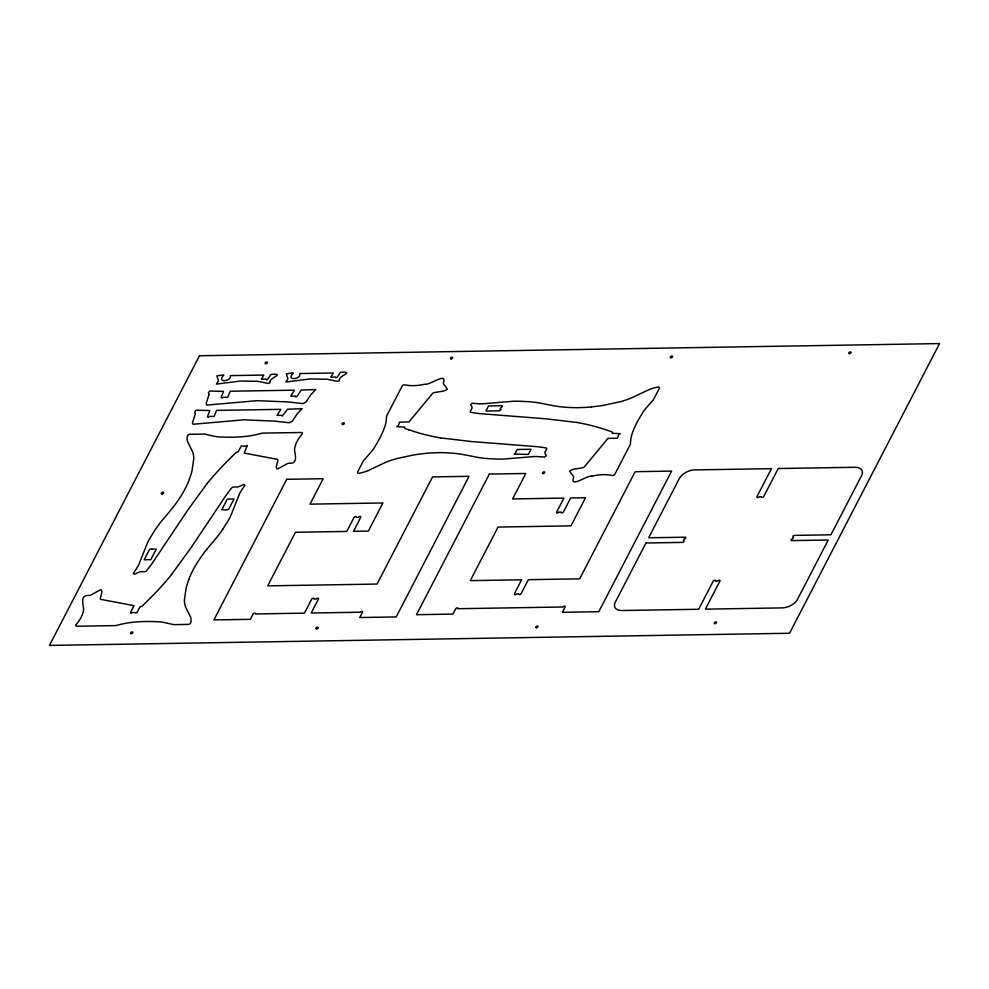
<?xml version="1.0" encoding="UTF-8"?>
<svg xmlns="http://www.w3.org/2000/svg" width="989" height="989" viewBox="0 0 989 989"><rect width="100%" height="100%" fill="white"/><g stroke="black" fill="none" stroke-linecap="round" stroke-linejoin="round"><path stroke-width="1.48" d="M239.474 494.018L230.561 516.258A120.275 70.355 -24.5 0 1 228.224 520.597L223.069 528.843M546.546 449.266L546.62 449.154A1.953 1.15 -24.5 0 0 545.953 447.943A126.073 73.742 -24.5 0 0 537.373 446.707L471.407 441.539L440.365 437.88M470.677 410.67L472.161 407.703L471.444 405.947A22.871 13.376 -24.5 0 1 471.197 405.651L470.937 405.255A3.227 1.891 -24.5 0 1 470.863 404.278L472.421 403.265L479.022 403.722M470.504 410.93L470.344 411.164A1.953 1.15 -24.5 0 0 471.024 412.376A126.073 73.742 -24.5 0 0 479.603 413.612L545.569 418.78L576.612 422.439M546.46 449.389L544.84 452.48L545.433 454.285A22.871 13.376 -24.5 0 1 545.767 454.668L546.039 455.064A3.227 1.891 -24.5 0 1 546.101 456.04L544.556 457.054L537.954 456.597A31.932 18.68 -24.5 0 0 533.578 456.535M206.614 484.227L187.885 509.941L152.059 563.483A126.073 73.742 -24.5 0 1 146.545 570.69A1.953 1.15 -24.5 0 1 144.419 571.729L140.129 571.741L136.964 573.088A22.871 13.376 -24.5 0 1 136.42 573.397L135.703 573.781A3.227 1.891 -24.5 0 1 134.207 574.238L133.33 573.459L136.828 568.131A31.932 18.68 -24.5 0 0 138.757 564.707L147.621 542.466A120.275 70.355 -24.5 0 1 149.969 538.127L155.112 529.881A125.368 73.334 -24.5 0 1 160.737 522.13L171.233 509.582A136.791 80.022 -24.5 0 0 189.455 479.245M171.567 574.485L190.296 548.771L226.122 495.242A126.073 73.742 -24.5 0 1 231.636 488.034A1.953 1.15 -24.5 0 1 233.763 486.996L238.052 486.971L241.217 485.636A22.871 13.376 -24.5 0 1 241.761 485.315L242.478 484.944A3.227 1.891 -24.5 0 1 243.986 484.474L244.852 485.253L241.365 490.593A31.932 18.68 -24.5 0 0 239.425 494.018M206.948 549.142L217.432 536.582A125.368 73.334 -24.5 0 0 223.057 528.843M232.291 456.201L235.703 452.863A1.953 1.15 -24.5 0 1 238.077 452.022L241.415 445.903L245.643 446.262L247.349 445.483L244.159 453.073L277.588 459.378A5.613 3.288 -24.5 0 1 277.921 460.169L276.178 467.129L277.031 468.873A1.891 1.1 -24.5 0 0 277.736 468.934L287.366 463.656A6.317 3.696 -24.5 0 1 288.516 463.26C298.085 464.101 295.34 456.226 294.512 449.612A40.092 23.452 -24.5 0 1 300.977 435.432L302.065 434.134A1.953 1.15 -24.5 0 0 301.286 432.49L262.345 433.12L258.611 434.06A61.553 36.012 -24.5 0 1 248.128 436.124L242.54 436.718A137.224 80.27 -24.5 0 1 229.361 437.237L219.991 436.977A69.366 40.574 -24.5 0 1 215.219 436.458L204.389 434.072L189.95 434.319A1.953 1.15 -24.5 0 0 187.44 435.951A27.445 16.059 -24.5 0 0 187.65 441.848L192.558 451.59A57.523 33.651 -24.5 0 1 193.807 458.414L192.076 470.541A147.064 86.018 -24.5 0 1 189.332 479.257M368.056 470.64L384.919 462.667A57.523 33.651 -24.5 0 1 395.785 458.797L413.439 454.989A147.064 86.018 -24.5 0 1 425.48 453.444M591.805 476.166C587.318 474.844 569.293 488.974 573.645 477.291A6.317 3.696 -24.5 0 0 573.533 476.574L569.615 471.308A1.891 1.1 -24.5 0 1 569.998 470.739L573.014 469.33L582.818 467.735A5.613 3.288 -24.5 0 0 584.153 467.142L607.914 438.436L617.42 438.152L618.632 434.727L620.152 433.639L612.08 433.269A1.953 1.15 -24.5 0 0 611.82 431.773L608.21 430.536M533.566 456.572L503.624 459.081A120.275 70.355 -24.5 0 1 498.036 459.094L487.725 458.587A125.368 73.334 -24.5 0 1 478.355 457.499M478.367 457.487L463.792 454.656A136.791 80.022 -24.5 0 0 425.517 453.345M408.754 429.782L405.144 428.546A1.953 1.15 -24.5 0 1 404.897 427.05L396.824 426.692L398.344 425.591L399.556 422.167L409.001 421.883L432.811 393.177A5.613 3.288 -24.5 0 1 434.146 392.584L443.962 390.989L446.966 389.579A1.891 1.1 -24.5 0 0 447.349 389.011L443.443 383.757A6.317 3.696 -24.5 0 1 443.319 383.027C447.671 371.357 429.659 385.475 425.171 384.152A40.092 23.452 -24.5 0 1 406.43 385.129L404.921 384.845A1.953 1.15 -24.5 0 0 402.09 386.143L386.538 416.184L386.378 418.693A61.553 36.012 -24.5 0 1 385.055 425.975L383.584 430.067A137.224 80.27 -24.5 0 1 378.762 440.117L374.411 447.51A69.366 40.574 -24.5 0 1 371.58 451.454L363.383 460.886L357.61 472.037A1.953 1.15 -24.5 0 0 359.019 473.286A27.445 16.059 -24.5 0 0 368.044 470.628M171.641 574.498A275.708 161.281 -24.5 0 1 145.828 602.499L142.49 605.861A1.953 1.15 -24.5 0 1 140.104 606.69L136.766 612.821L132.538 612.463L130.919 613.254L130.449 612.562L134.034 605.651L100.594 599.334A5.613 3.288 -24.5 0 1 100.26 598.555L102.003 591.595L101.15 589.84A1.891 1.1 -24.5 0 0 100.445 589.79L90.815 595.057A6.317 3.696 -24.5 0 1 89.665 595.465C80.097 594.624 82.841 602.499 83.682 609.113A40.092 23.452 -24.5 0 1 77.204 623.293L76.128 624.578A1.953 1.15 -24.5 0 0 76.895 626.235L115.837 625.592L119.57 624.652A61.553 36.012 -24.5 0 1 130.054 622.588L135.641 621.994A137.224 80.27 -24.5 0 1 148.832 621.488L158.191 621.735A69.366 40.574 -24.5 0 1 162.962 622.266L173.792 624.64L188.244 624.405A1.953 1.15 -24.5 0 0 190.741 622.773A27.445 16.059 -24.5 0 0 190.531 616.876L185.635 607.122A57.523 33.651 -24.5 0 1 184.374 600.311L186.105 588.183A147.064 86.018 -24.5 0 1 188.862 579.467M188.738 579.48A136.791 80.022 -24.5 0 1 206.998 549.155M576.649 422.39A275.708 161.281 -24.5 0 1 608.148 430.586M479.035 403.697A31.932 18.68 -24.5 0 0 483.386 403.784L513.353 401.237A120.275 70.355 -24.5 0 1 518.941 401.225L529.251 401.732A125.368 73.334 -24.5 0 1 538.609 402.82L553.185 405.663A136.791 80.022 -24.5 0 0 591.447 406.974M591.484 406.875A147.064 86.018 -24.5 0 0 603.525 405.329L621.191 401.522A57.523 33.651 -24.5 0 0 632.058 397.652L648.92 389.678A27.445 16.059 -24.5 0 1 657.945 387.045A1.953 1.15 -24.5 0 1 659.354 388.294L653.593 399.432L645.384 408.865A69.366 40.574 -24.5 0 0 642.566 412.809L638.202 420.201A137.224 80.27 -24.5 0 0 633.368 430.252L631.922 434.344A61.553 36.012 -24.5 0 0 630.599 441.626L630.438 444.135L614.886 474.176A1.953 1.15 -24.5 0 1 612.055 475.474L610.547 475.177A40.092 23.452 -24.5 0 0 591.805 476.191M440.315 437.929A275.708 161.281 -24.5 0 1 408.816 429.733M206.54 484.214A275.708 161.281 -24.5 0 1 232.353 456.213M269.873 381.939L269.589 383.003L268.007 383.423L257.585 381.297L240.488 381.037L216.406 384.091L218.47 380.864L216.875 375.907L222.352 375.066A42.7 24.972 -24.5 0 1 223.848 375.152C215.689 383.052 231.797 381.766 230.326 375.622L263.853 375.066L261.356 379.356L265.831 379.084L266.387 379.937L267.735 379.282L270.949 374.374A42.329 24.762 -24.5 0 1 272.618 374.25C284.609 373.842 269.564 377.823 269.873 381.939M339.363 379.85L339.079 380.926L337.496 381.334L327.075 379.22L309.977 378.948L285.895 382.014L287.96 378.787L286.365 373.83L291.842 372.989A42.7 24.972 -24.5 0 1 293.337 373.063C285.166 380.975 301.286 379.689 299.815 373.533L333.342 372.989L330.845 377.279L335.32 376.994L335.877 377.86L337.224 377.205L340.439 372.297A42.329 24.762 -24.5 0 1 342.107 372.161C354.099 371.765 339.054 375.733 339.363 379.85M195.365 413.686L192.435 422.81L193.176 424.256L243.517 419.831L274.349 421.091L289.394 422.773L292.361 421.166L297.244 413.773L302.152 408.692L287.539 409.236L282.199 416.122L281.556 415.269L277.031 415.417L280.827 409.347L216.542 410.398L214.057 416.456L209.606 416.456L208.147 417.346L207.455 416.728L209.829 410.509L196.032 410.2L194.697 412.005L195.365 413.686M209.025 394.512L206.108 403.636L206.837 405.094L257.177 400.669L288.022 401.93L303.054 403.611L306.021 401.991L310.905 394.599L315.812 389.53L301.2 390.062L297.12 396.305L295.773 396.96L295.217 396.107L290.692 396.243L294.487 390.173L230.202 391.236L227.717 397.281L223.267 397.281L221.808 398.171L221.116 397.553L223.489 391.347L209.693 391.026L208.37 392.843L209.025 394.512M151.651 549.142L156.262 549.068L150.86 559.65L144.184 559.762L149.611 549.328L151.651 549.142M221.919 509.582C223.897 510.003 226.58 510.373 228.669 509.248L233.997 498.963L227.322 499.074L221.919 509.582M500.78 409.73L499.358 410.831L485.92 411.053L488.578 405.91L501.93 405.688C504.229 406.689 498.209 408.37 500.78 409.73M514.354 454.075L528.386 454.421L531.056 449.266L517.704 449.488C515.356 450.366 516.617 452.95 514.354 454.075M199.444 355.756L49.45 645.421L789.556 633.244L939.55 343.579L199.444 355.756M286.723 479.306L213.908 619.93L250.365 619.324L253.135 613.984A1.249 0.729 -24.5 0 1 254.668 613.118A1.249 0.729 -24.5 0 1 255.323 613.946L304.451 613.143L311.733 599.074A1.249 0.729 -24.5 0 1 313.266 598.209A1.249 0.729 -24.5 0 1 313.921 599.037L316.282 599A1.249 0.729 -24.5 0 1 317.815 598.135A1.249 0.729 -24.5 0 1 318.47 598.963L311.189 613.032L360.317 612.216A1.249 0.729 -24.5 0 1 361.85 611.363A1.249 0.729 -24.5 0 1 362.506 612.179L359.736 617.532L396.206 616.926L469.009 476.315L432.552 476.908L377.069 584.054L267.698 585.859L295.439 532.28L346.756 531.439L354.037 517.383A1.249 0.729 -24.5 0 1 355.57 516.518A1.249 0.729 -24.5 0 1 356.225 517.346L358.587 517.309A1.249 0.729 -24.5 0 1 360.12 516.443A1.249 0.729 -24.5 0 1 360.775 517.272L353.493 531.328L368.353 531.081L382.916 502.956L310.002 504.155L323.18 478.713L286.723 479.306M489.32 474.09L416.505 614.701L452.962 614.095L455.731 608.754A1.249 0.729 -24.5 0 1 457.264 607.889A1.249 0.729 -24.5 0 1 457.919 608.717L562.926 606.999A1.249 0.729 -24.5 0 1 564.447 606.133A1.249 0.729 -24.5 0 1 565.115 606.962L562.345 612.302L598.802 611.697L671.618 471.085L635.161 471.691L579.678 578.837L528.361 579.678L521.079 593.734A1.249 0.729 -24.5 0 1 519.546 594.599A1.249 0.729 -24.5 0 1 518.891 593.771L516.518 593.808A1.249 0.729 -24.5 0 1 514.985 594.673A1.249 0.729 -24.5 0 1 514.329 593.845L521.611 579.789L470.294 580.63L498.036 527.063L570.95 525.864L585.513 497.739L570.665 497.986L563.384 512.042A1.249 0.729 -24.5 0 1 561.851 512.908A1.249 0.729 -24.5 0 1 561.196 512.079L558.822 512.117A1.249 0.729 -24.5 0 1 557.289 512.982A1.249 0.729 -24.5 0 1 556.634 512.154L563.915 498.085L512.599 498.938L525.777 473.484L489.32 474.09M645.941 542.998L615.245 602.276A12.511 7.319 -24.5 0 0 621.821 610.522L698.654 609.261L713.217 581.136A1.249 0.729 -24.5 0 1 714.75 580.283A1.249 0.729 -24.5 0 1 715.406 581.112L717.767 581.062A1.249 0.729 -24.5 0 1 719.3 580.209A1.249 0.729 -24.5 0 1 719.955 581.025L705.392 609.15L782.237 607.889A12.511 7.319 -24.5 0 0 797.542 599.272L828.226 540.006L791.769 540.6A1.249 0.729 -24.5 0 1 791.113 539.784A1.249 0.729 -24.5 0 1 792.646 538.918L793.586 537.089A1.249 0.729 -24.5 0 1 792.931 536.261A1.249 0.729 -24.5 0 1 794.464 535.395L830.921 534.802L861.617 475.536A12.511 7.319 -24.5 0 0 855.04 467.278L778.207 468.539L763.644 496.663A1.249 0.729 -24.5 0 1 762.111 497.529A1.249 0.729 -24.5 0 1 761.456 496.701L759.095 496.738A1.249 0.729 -24.5 0 1 757.562 497.603A1.249 0.729 -24.5 0 1 756.906 496.775L771.469 468.65L694.624 469.911A12.511 7.319 -24.5 0 0 679.319 478.528L648.636 537.793L685.093 537.2A1.249 0.729 -24.5 0 1 685.748 538.028A1.249 0.729 -24.5 0 1 684.215 538.881L683.275 540.711A1.249 0.729 -24.5 0 1 683.931 541.539A1.249 0.729 -24.5 0 1 682.398 542.405L645.941 542.998M342.862 424.491A1.249 0.729 -24.5 0 0 344.407 423.181A1.249 0.729 -24.5 0 0 342.478 423.28A1.249 0.729 -24.5 0 0 342.862 424.491M265.88 363.643A1.249 0.729 -24.5 0 0 267.413 362.333A1.249 0.729 -24.5 0 0 265.485 362.431A1.249 0.729 -24.5 0 0 265.88 363.643M451.219 358.859A1.249 0.729 -24.5 0 0 452.752 357.548A1.249 0.729 -24.5 0 0 450.823 357.647A1.249 0.729 -24.5 0 0 451.219 358.859M849.563 353.617A1.249 0.729 -24.5 0 0 851.096 352.294A1.249 0.729 -24.5 0 0 849.18 352.393A1.249 0.729 -24.5 0 0 849.563 353.617M671.086 357.697A1.249 0.729 -24.5 0 0 672.631 356.374A1.249 0.729 -24.5 0 0 670.703 356.485A1.249 0.729 -24.5 0 0 671.086 357.697M131.29 633.628A1.249 0.729 -24.5 0 0 132.835 632.317A1.249 0.729 -24.5 0 0 130.907 632.416A1.249 0.729 -24.5 0 0 131.29 633.628M316.628 628.843A1.249 0.729 -24.5 0 0 318.174 627.533A1.249 0.729 -24.5 0 0 316.245 627.632A1.249 0.729 -24.5 0 0 316.628 628.843M714.973 623.602A1.249 0.729 -24.5 0 0 716.518 622.291A1.249 0.729 -24.5 0 0 714.59 622.39A1.249 0.729 -24.5 0 0 714.973 623.602M536.508 627.681A1.249 0.729 -24.5 0 0 538.041 626.371A1.249 0.729 -24.5 0 0 536.112 626.47A1.249 0.729 -24.5 0 0 536.508 627.681M543.233 473.546A1.249 0.729 -24.5 0 0 544.778 472.235A1.249 0.729 -24.5 0 0 542.85 472.334A1.249 0.729 -24.5 0 0 543.233 473.546M162.06 493.907A1.249 0.729 -24.5 0 0 163.605 492.596A1.249 0.729 -24.5 0 0 161.677 492.695A1.249 0.729 -24.5 0 0 162.06 493.907"/></g></svg>
